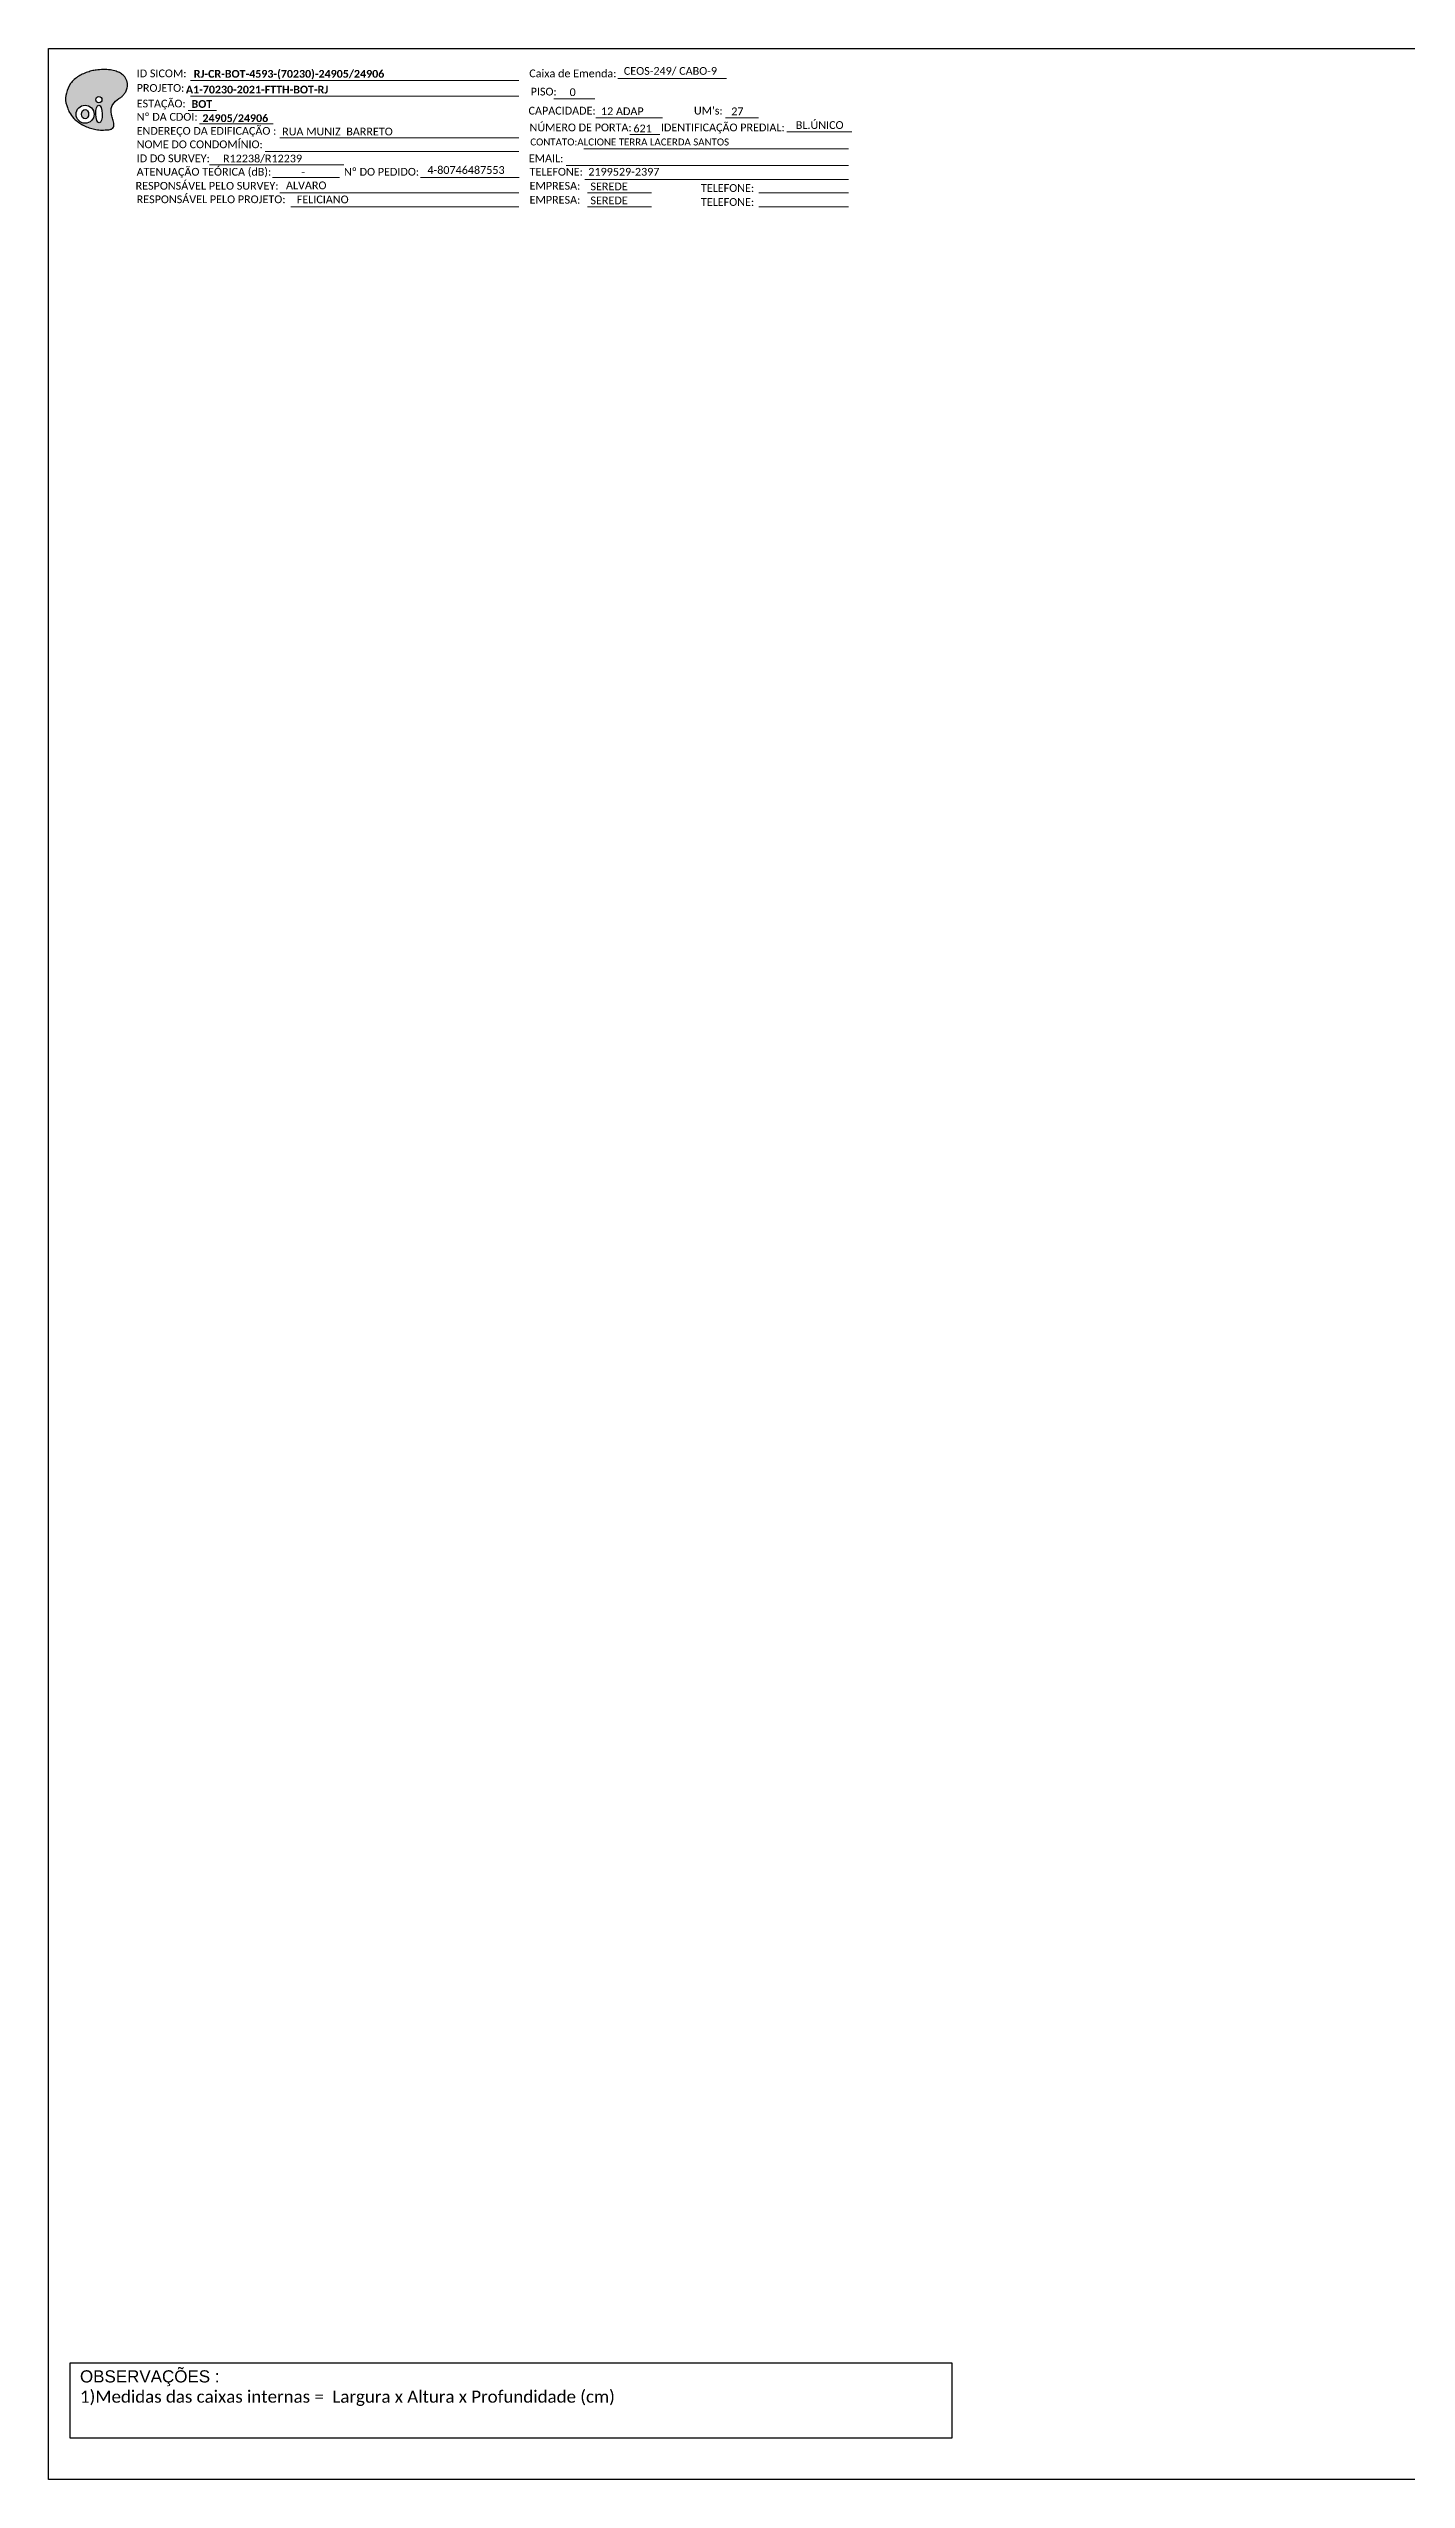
# Model space of a CAD drawing. Header units: metres. Extents: x 0 to 2138, y 0 to 691.
# Drawn here: x 0 to 386, y 0 to 691 of the extents above; entities that cross this region are included whole.
import ezdxf
from ezdxf.enums import TextEntityAlignment as Align

# ---------------------------------------------------------------- set-up
doc = ezdxf.new("R2010")
doc.units = ezdxf.units.M
doc.styles.add('DIGICADE', font='arial.ttf')
doc.styles.add('WMF-Calibri0', font='calibri.ttf')
doc.styles.add('WMF-Calibri1', font='calibrib.ttf')

# ---------------------------------------------------------------- blocks, each defined once
blk = doc.blocks.new('OI')
h = blk.add_hatch(color=40)
edge = h.paths.add_edge_path()
edge.add_spline(control_points=[(4.35, -0.67), (3.92, -0.99), (3.26, -1.5), (2.81, -2.59), (2.9, -3.5), (3.06, -4.27), (3.31, -4.85), (3.37, -5.39), (3.4, -5.88), (3.2, -6.4), (2.54, -6.61), (1.65, -6.63), (0.55, -6.67), (-0.56, -6.42), (-1.61, -6.14), (-2.77, -5.61), (-3.92, -4.77), (-4.89, -3.7), (-5.34, -2.65), (-5.6, -1.94), (-5.85, -0.96), (-5.71, 0.47), (-5.1, 2.02), (-4.14, 3.02), (-3.3, 3.61), (-2.37, 4.16), (-1.36, 4.44), (-0.56, 4.7), (0.79, 4.85), (2.24, 4.97), (3.79, 4.57), (4.67, 4.21), (5.44, 3.65), (5.76, 2.99), (6.03, 2.21), (6.01, 1.46), (5.72, 0.64), (5.31, 0.08), (4.88, -0.38), (4.51, -0.55), (4.35, -0.67)], knot_values=[0, 0, 0, 0, 1.60434, 2.417191, 3.427595, 4.282808, 4.776746, 5.304182, 5.888771, 6.258406, 6.858137, 7.79129, 8.986195, 10.124242, 11.187857, 12.242908, 13.953784, 15.414161, 16.515391, 17.349188, 17.675853, 19.552021, 21.515531, 22.568638, 23.63245, 24.621084, 25.782718, 26.745347, 27.142653, 29.870543, 31.004649, 31.921532, 32.709589, 33.801391, 34.042471, 35.192333, 35.971461, 36.628871, 37.254359, 37.836911, 37.836911, 37.836911, 37.836911], degree=3, periodic=0)
h.paths.add_polyline_path([(1.13, -0.87, -1), (-0.04, -0.87, -1)], flags=16)
edge = h.paths.add_edge_path(flags=16)
edge.add_ellipse((0.56, -3.59), major_axis=(-0.02, 1.71), ratio=0.361305, start_angle=0, end_angle=360)
h.paths.add_polyline_path([(-0.36, -3.62, -1), (-3.8, -3.62, -1)], flags=16)
edge = h.paths.add_edge_path(flags=0)
edge.add_ellipse((-2.08, -3.62), major_axis=(0, 0.885), ratio=0.758294, start_angle=0, end_angle=360)
at = {"color": 40}
for centre, radius in [((-2.08, -3.62), 1.72), ((0.54, -0.87), 0.587)]:
    blk.add_circle(centre, radius, dxfattribs=at)
blk.add_ellipse((-2.08, -3.62), major_axis=(0, 0.885), ratio=0.758294, start_param=-3.141592653589792, end_param=3.141592653589792, dxfattribs=at)
blk.add_ellipse((0.56, -3.59), major_axis=(-0.02, 1.71), ratio=0.361305, dxfattribs=at)
at = {"color": 40, "start_tangent": (-0.800898, -0.598801), "end_tangent": (-0.800898, -0.598801)}
blk.add_spline([(4.35, -0.67), (3.2, -1.78), (2.9, -2.54), (2.92, -3.55), (3.12, -4.38), (3.28, -4.85), (3.37, -5.37), (3.35, -5.95), (3.2, -6.29), (2.66, -6.55), (1.73, -6.63), (0.54, -6.62), (-0.58, -6.41), (-1.6, -6.11), (-2.56, -5.67), (-3.95, -4.67), (-4.89, -3.56), (-5.37, -2.56), (-5.64, -1.78), (-5.72, -1.46), (-5.63, 0.42), (-4.84, 2.22), (-4.13, 2.99), (-3.27, 3.62), (-2.4, 4.09), (-1.3, 4.47), (-0.37, 4.72), (0.02, 4.77), (2.75, 4.8), (3.85, 4.53), (4.69, 4.16), (5.31, 3.68), (5.85, 2.73), (5.93, 2.5), (5.94, 1.35), (5.67, 0.62), (5.29, 0.08), (4.84, -0.36), (4.35, -0.67)], degree=3, dxfattribs=at)

msp = doc.modelspace()

# ---------------------------------------------------------------- linework, layer by layer
msp.add_lwpolyline([(-0.18, 691.28), (1027.74, 691.28), (1027.74, -0.02), (-0.18, -0.02)], close=True)
at = {"lineweight": 0}
for points in [[(40.15, 682.21), (133.65, 682.21)], [(40.15, 677.73), (133.65, 677.73)], [(161.76, 682.81), (192.69, 682.81)], [(39.51, 673.64), (47.57, 673.64)], [(143.55, 677.04), (155.22, 677.04)], [(155.54, 671.61), (174.47, 671.61)], [(65.64, 665.87), (133.65, 665.87)], [(45.64, 658.27), (83.85, 658.27)], [(61.44, 662.04), (133.65, 662.04)], [(147.09, 658.06), (227.42, 658.06)], [(152.06, 662.75), (227.42, 662.75)], [(152.37, 654.08), (227.42, 654.08)]]:
    msp.add_lwpolyline(points, dxfattribs=at)
at = {"color": 7, "lineweight": 0}
for points in [[(192.39, 671.61), (201.82, 671.61)], [(42.79, 669.86), (63.67, 669.86)], [(165.16, 666.84), (173.7, 666.84)], [(209.85, 667.65), (228.35, 667.65)], [(63.53, 654.62), (82.62, 654.62)], [(65.64, 650.25), (133.65, 650.25)], [(105.66, 654.62), (133.68, 654.62)], [(153.11, 650.25), (171.33, 650.25)], [(201.86, 650.25), (227.42, 650.25)], [(68.7, 646.26), (133.65, 646.26)], [(153.11, 646.26), (171.33, 646.26)], [(201.86, 646.26), (227.42, 646.26)]]:
    msp.add_lwpolyline(points, dxfattribs=at)
at = {"color": 0}
msp.add_lwpolyline([(5.99, 33.11), (256.78, 33.11), (256.78, 11.74), (5.99, 11.74)], close=True, dxfattribs=at)

# ---------------------------------------------------------------- block references
at = {"color": 7, "xscale": 1.494060215586407, "yscale": 1.494060215586409, "zscale": 1.494060215586409, "rotation": 0.153289602394906}
msp.add_blockref('OI', (13.31, 678.05), dxfattribs=at)

# ---------------------------------------------------------------- texts
at = {"lineweight": 0, "style": 'WMF-Calibri0'}
for s, height, p in [('ID SICOM:', 2.206, (24.88, 683.13)), ('Caixa de Emenda:', 2.2064, (136.58, 683.13)), ('PROJETO:', 2.206, (24.88, 679)), ('PISO:', 2.206, (136.97, 677.96)), ('ESTAÇÃO:', 2.206, (24.88, 674.56)), ('CAPACIDADE:', 2.2064, (136.37, 672.53)), ('ENDEREÇO DA EDIFICAÇÃO :', 2.2064, (24.88, 666.79)), ('NOME DO CONDOMÍNIO: ', 2.2064, (24.88, 662.96)), ('CONTATO:ALCIONE TERRA LACERDA SANTOS', 1.9858, (136.87, 663.74)), ('ATENUAÇÃO TEÓRICA (dB):', 2.2064, (24.88, 655.15)), ('ID DO SURVEY:', 2.2064, (24.88, 658.98)), ('R12238/R12239', 2.2064, (49.45, 658.92)), ('EMAIL:', 2.206, (136.45, 658.98)), ('TELEFONE:  2199529-2397', 2.2064, (136.67, 655.15)), ('-', 2.21, (71.72, 655.03))]:
    msp.add_text(s, height=height, dxfattribs=at).set_placement(p)
for s, height, style, p in [('RJ-CR-BOT-4593-(70230)-24905/24906', 2.2064, 'WMF-Calibri1', (41.12, 683.01)), ('CEOS-249/ CABO-9', 2.2064, 'WMF-Calibri0', (163.48, 683.84)), ('A1-70230-2021-FTTH-BOT-RJ', 2.2064, 'WMF-Calibri1', (38.87, 678.53)), ('0', 2.21, 'WMF-Calibri0', (148.05, 677.78)), ('BOT', 2.206, 'WMF-Calibri1', (40.49, 674.44)), ('12 ADAP', 2.206, 'WMF-Calibri0', (156.98, 672.37)), ('RUA MUNIZ  BARRETO', 2.2064, 'WMF-Calibri0', (66.27, 666.6))]:
    msp.add_text(s, height=height, dxfattribs=dict(style=style)).set_placement(p)
at = {"color": 7, "lineweight": 0, "style": 'WMF-Calibri0'}
for s, height, p in [('Nº DA CDOI:', 2.2064, (24.88, 670.78)), ('NÚMERO DE PORTA:', 2.2064, (136.66, 667.76)), ("UM's:", 2.206, (183.44, 672.53)), ('IDENTIFICAÇÃO PREDIAL:', 2.2064, (174.03, 667.76)), ('Nº DO PEDIDO:', 2.2064, (83.86, 655.15)), ('RESPONSÁVEL PELO SURVEY:', 2.2064, (24.58, 651.16)), ('RESPONSÁVEL PELO PROJETO:', 2.2064, (24.88, 647.33)), ('ALVARO', 2.206, (67.36, 651.28)), ('EMPRESA:', 2.206, (136.67, 651.16)), ('TELEFONE:', 2.206, (185.41, 650.54)), ('FELICIANO', 2.206, (70.43, 647.29)), ('EMPRESA:', 2.206, (136.67, 647.18)), ('TELEFONE:', 2.206, (185.41, 646.56))]:
    msp.add_text(s, height=height, dxfattribs=at).set_placement(p)
at = {"color": 7, "style": 'WMF-Calibri1'}
msp.add_text('24905/24906', height=2.2064, dxfattribs=at).set_placement((52.95, 670.4), align=Align.CENTER)
at = {"color": 7, "style": 'WMF-Calibri0'}
for s, height, p in [('27', 2.206, (194.05, 672.35)), ('BL.ÚNICO', 2.206, (212.41, 668.44)), ('621', 2.206, (166.21, 667.47)), (' 4-80746487553', 2.2064, (106.82, 655.65)), ('SEREDE', 2.206, (153.98, 650.98)), ('SEREDE', 2.206, (153.98, 647))]:
    msp.add_text(s, height=height, dxfattribs=at).set_placement(p)
at = {"color": 7, "linetype": 'Continuous', "insert": (8.75, 31), "char_height": 3.456, "width": 181.0266, "attachment_point": 1, "style": 'DIGICADE'}
msp.add_mtext('OBSERVAÇÕES :\\P{\\fCalibri|b0|i0|c0|p32;\\C256;1)Medidas das caixas internas =  Largura x Altura x Profundidade (cm)}', dxfattribs=at)

doc.saveas('drawing.dxf')
